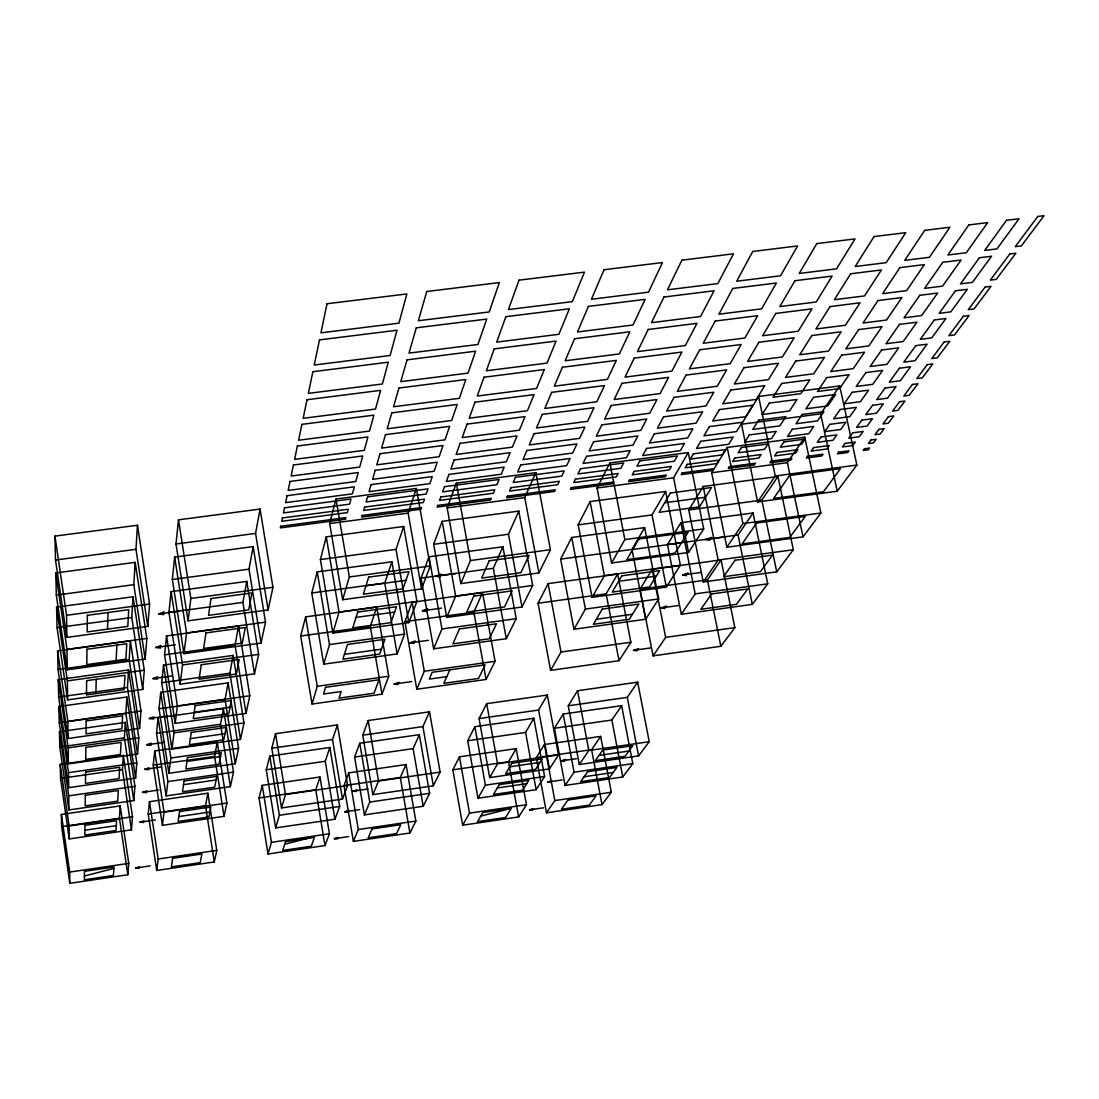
<?xml version="1.0" encoding="UTF-8"?>
<svg xmlns="http://www.w3.org/2000/svg" width="1099" height="1099" viewBox="0 0 1099 1099"><rect width="100%" height="100%" fill="white"/><g stroke="black" fill="none" stroke-linecap="round" stroke-linejoin="round"><path stroke-width="1.5" d="M95.888 693.606L96.217 679.319M107.496 629.15L108.073 612.5M116.137 660.554L116.851 645.127M127.841 874.735L119.434 818.247L120.189 805.91L61.365 814.428L61.654 826.64L69.8 883.308L127.841 874.735L128.748 863.361L120.189 805.91M131.44 829.841L122.429 769.575L123.294 755.398L60.211 764.382L60.541 778.422L69.278 838.908L131.44 829.841L132.498 816.763L123.294 755.398M133.803 800.567L124.379 737.855L125.327 722.414L59.456 731.7L59.813 746.99L68.921 809.949L133.803 800.567L134.943 786.321L125.327 722.414M135.617 778.051L125.877 713.457L126.893 697.013L58.879 706.52L59.25 722.812L68.66 787.667L135.617 778.051L136.826 762.871L126.893 697.013M137.54 754.051L127.47 687.466L128.556 669.909L58.261 679.649L58.659 697.054L68.372 763.901L137.54 754.051L138.845 737.827L128.556 669.909M139.6 728.403L129.187 659.702L130.341 640.909L57.601 650.896L58.027 669.525L68.069 738.501L139.6 728.403L141.002 711.039L130.341 640.909M142.746 689.403L131.784 617.501L133.048 596.771L56.585 607.101L57.066 627.666L67.602 699.884L142.746 689.403L144.285 670.225L133.048 596.771M145.178 659.043L133.803 584.668L135.177 562.358L55.802 572.964L56.31 595.109L67.245 669.813L145.178 659.043L146.84 638.409L135.177 562.358M147.815 626.348L135.974 549.321L137.457 525.24L54.95 536.12L55.499 560.023L66.847 637.406L147.815 626.348L149.601 604.052L137.457 525.24M148.2 814.071L149.478 801.679L207.835 793.231L216.778 850.379L214.305 861.946L156.731 870.463L148.2 814.071L205.527 805.746L207.835 793.231M153.242 765.165L154.698 750.933L217.245 742.031L226.889 803.053L224.045 816.337L162.405 825.322L153.242 765.165L214.607 756.387L217.245 742.031M156.511 733.294L158.105 717.798L223.385 708.608L233.483 772.144L230.392 786.609L166.1 795.896L156.511 733.294L220.514 724.241L223.385 708.608M159.039 708.8L160.729 692.288L228.111 682.877L238.565 748.337L235.282 763.75L168.93 773.27L159.039 708.8L225.048 699.527L228.111 682.877M161.718 682.699L163.531 665.06L233.153 655.416L243.992 722.936L240.475 739.393L171.966 749.147L161.718 682.699L229.883 673.192L233.153 655.416M164.589 654.812L166.526 635.95L238.552 626.073L249.789 695.763L246.039 713.361L175.194 723.376L164.589 654.812L235.049 645.086L238.552 626.073M168.944 612.431L171.087 591.619L246.753 581.398L258.636 654.386L254.487 673.811L180.112 684.182L168.944 612.431L242.906 602.376L246.753 581.398M172.337 579.489L174.645 557.083L253.155 546.601L265.518 622.13L261.054 643.039L183.945 653.699L172.337 579.489L249.006 569.158L253.155 546.601M175.991 544.005L178.478 519.827L260.051 509.071L272.95 587.319L268.129 609.904L188.066 620.839L175.991 544.005L255.572 533.413L260.051 509.071M156.731 870.463L158.174 859.02L149.478 801.679M162.405 825.322L164.053 812.188L154.698 750.933M166.1 795.896L167.886 781.581L158.105 717.798M168.93 773.27L170.853 758.008L160.729 692.288M171.966 749.147L174.013 732.854L163.531 665.06M175.194 723.376L177.392 705.929L166.526 635.95M180.112 684.182L182.53 664.922L171.087 591.619M183.945 653.699L186.542 632.955L174.645 557.083M188.066 620.839L190.869 598.46L178.478 519.827M259.007 797.984L262.249 785.359L320.001 777.007L329.439 833.784L324.988 845.571L268.005 854.005L259.007 797.984L315.743 789.741L320.001 777.007M266.26 769.767L269.777 756.112L329.851 747.499L339.715 806.446L334.92 819.222L275.67 827.904L266.26 769.767L325.249 761.277L329.851 747.499M271.81 748.213L275.547 733.72L337.393 724.914L347.6 785.524L342.503 799.055L281.523 807.957L271.81 748.213L332.516 739.531L337.393 724.914M300.7 636.019L305.632 616.869L376.737 607.115L388.73 676.242L381.985 694.17L312.034 704.047L300.7 636.019L370.294 626.416L376.737 607.115M311.786 592.993L317.226 571.878L391.89 561.781L404.569 634.15L397.137 653.919L323.738 664.153L311.786 592.993L384.774 583.061L391.89 561.781M320.4 559.556L326.252 536.834L403.676 526.49L416.919 601.359L408.91 622.625L332.846 633.134L320.4 559.556L396.025 549.376L403.676 526.49M329.659 523.564L335.978 499.056L416.384 488.451L430.231 565.999L421.59 588.94L342.654 599.724L329.659 523.564L408.127 513.123L416.384 488.451M268.005 854.005L271.439 842.329L262.249 785.359M275.67 827.904L279.38 815.266L269.777 756.112M281.523 807.957L285.465 794.55L275.547 733.72M312.034 704.047L317.24 686.284L305.632 616.869M323.738 664.153L329.494 644.563L317.226 571.878M332.846 633.134L339.042 612.047L326.252 536.834M342.654 599.724L349.331 576.961L335.978 499.056M344.001 785.634L348.754 772.844L406.039 764.547L415.848 821.049L409.913 833.015L353.37 841.381L344.001 785.634L400.311 777.46L406.039 764.547M354.62 757.046L359.758 743.212L419.337 734.668L429.599 793.313L423.184 806.268L364.415 814.895L354.62 757.046L413.128 748.625L419.337 734.668M362.739 735.204L368.179 720.532L429.503 711.809L440.136 772.089L433.322 785.812L372.863 794.632L362.739 735.204L422.923 726.59L429.503 711.809M404.927 621.636L412.111 602.266L482.53 592.608L495.072 661.31L486.074 679.457L416.796 689.252L404.927 621.636L473.848 612.129L482.53 592.608M421.082 578.115L429.022 556.767L502.916 546.766L516.214 618.682L506.296 638.684L433.638 648.822L421.082 578.115L493.341 568.279L502.916 546.766M433.652 544.307L442.169 521.338L518.769 511.104L532.672 585.479L521.998 607.005L446.743 617.404L433.652 544.307L508.494 534.238L518.769 511.104M447.156 507.93L456.36 483.175L535.859 472.68L550.42 549.692L538.908 572.909L460.838 583.583L447.156 507.93L524.773 497.613L535.859 472.68M353.37 841.381L358.315 829.525L348.754 772.844M364.415 814.895L369.759 802.064L359.758 743.212M372.863 794.632L378.537 781.032L368.179 720.532M416.796 689.252L424.296 671.255L412.111 602.266M433.638 648.822L441.922 628.971L429.022 556.767M446.743 617.404L455.645 596.043L442.169 521.338M460.838 583.583L470.441 560.545L456.36 483.175M449.862 669.813L443.817 683.358L478.518 678.454L485.126 664.854L432.182 672.3L429.283 679.113L446.812 676.641M452.829 769.822L459.478 756.826L516.187 748.625L526.448 804.743L518.618 816.942L462.652 825.212L452.829 769.822L508.562 761.731L516.187 748.625M467.693 740.767L474.892 726.714L533.826 718.251L544.609 776.498L536.133 789.686L477.983 798.231L467.693 740.767L525.583 732.429L533.826 718.251M479.054 718.567L486.678 703.662L547.329 695.035L558.498 754.889L549.514 768.874L489.701 777.597L479.054 718.567L538.592 710.05L547.329 695.035M538.057 603.255L548.113 583.61L617.638 574.076L630.881 642.228L619.025 660.678L550.613 670.349L538.057 603.255L606.126 593.858L617.638 574.076M560.641 559.13L571.727 537.466L644.632 527.616L658.713 598.928L645.649 619.245L573.953 629.246L560.641 559.13L631.966 549.418L644.632 527.616M578.184 524.855L590.094 501.584L665.637 491.487L680.377 565.216L666.337 587.072L592.086 597.334L578.184 524.855L652.023 514.909L665.637 491.487M597.045 487.997L609.876 462.926L688.249 452.582L703.703 528.907L688.565 552.467L611.593 562.99L597.045 487.997L673.577 477.818L688.249 452.582M462.652 825.212L469.507 813.136L459.478 756.826M477.983 798.231L485.401 785.153L474.892 726.714M489.701 777.597L497.572 763.736L486.678 703.662M550.613 670.349L560.998 652.05L548.113 583.61M573.953 629.246L585.41 609.08L571.727 537.466M592.086 597.334L604.395 575.642L590.094 501.584M611.593 562.99L624.864 539.609L609.876 462.926M536.312 757.706L544.417 744.531L600.672 736.399L611.305 792.242L602.018 804.605L546.491 812.82L536.312 757.706L591.619 749.669L600.672 736.399M554.418 728.28L563.183 714.048L621.636 705.668L632.79 763.613L622.762 776.979L565.078 785.442L554.418 728.28L611.855 720.01L621.636 705.668M568.252 705.805L577.524 690.735L637.667 682.163L649.234 741.715L638.601 755.878L579.283 764.519L568.252 705.805L627.295 697.357L637.667 682.163M640.003 589.188L652.229 569.323L721.081 559.886L734.86 627.625L720.848 646.294L653.081 655.869L640.003 589.188L707.426 579.887L721.081 559.886M667.45 544.582L680.913 522.712L753.076 512.958L767.748 583.816L752.307 604.368L681.325 614.272L667.45 544.582L738.061 534.979L753.076 512.958M688.757 509.963L703.209 486.472L777.968 476.485L793.327 549.734L776.746 571.823L703.264 581.975L688.757 509.963L761.827 500.127L777.968 476.485M711.644 472.749L727.222 447.444L804.743 437.21L820.871 513.027L803.012 536.834L726.851 547.233L711.644 472.749L787.379 462.679L804.743 437.21M741.495 424.241L758.585 396.464L839.718 385.941L856.877 465.069L837.246 491.212L757.623 501.927L741.495 424.241L820.651 413.883L839.718 385.941M511.282 808.383L505.581 817.505L477.543 821.654L482.873 812.573L511.282 808.383L480.799 816.104M546.491 812.82L554.816 800.567L544.417 744.531M565.078 785.442L574.076 772.199L563.183 714.048M579.283 764.519L588.83 750.48L577.524 690.735M653.081 655.869L665.651 637.351L652.229 569.323M681.325 614.272L695.186 593.872L680.913 522.712M703.264 581.975L718.155 560.037L703.209 486.472M726.851 547.233L742.91 523.591L727.222 447.444M757.623 501.927L775.248 475.977L758.585 396.464M163.861 614.643L158.902 613.956L164.136 611.855M160.605 648.108L155.824 647.503L160.852 645.525M157.583 679.155L152.967 678.605L157.816 676.75M440.204 577.016L435.795 576.261L441.331 574.145M426.714 611.47L422.442 610.797L427.758 608.805M153.695 719.007L149.299 718.554L153.915 716.823M414.186 643.451L410.051 642.86L415.161 640.978M151.14 745.191L146.895 744.792L151.346 743.158M709.624 540.323L705.75 539.513L711.561 537.384M148.763 769.685L144.642 769.341L148.942 767.775M686.394 575.711L682.616 574.983L688.194 572.977M398.085 684.567L394.129 684.059L398.964 682.328M146.524 792.64L142.527 792.338L146.703 790.854M664.813 608.585L661.145 607.953L666.489 606.044M143.612 822.478L139.793 822.231L143.777 820.843M637.049 650.896L633.505 650.347L638.574 648.589M356.2 791.527L352.697 791.239L356.859 789.838M139.161 868.196L135.589 868.018L139.298 866.768M348.149 812.051L344.743 811.804L348.781 810.458M564.666 761.181L561.479 760.851L565.82 759.423M337.654 838.88L334.357 838.674L338.231 837.411M550.75 782.378L547.632 782.09L551.835 780.73M532.548 810.1L529.539 809.853L533.551 808.576M84.403 876.013L113.843 868.402M284.696 844.238L307.198 838.468M69.8 883.308L69.677 872.07L128.748 863.361M158.174 859.02L216.778 850.379M271.439 842.329L329.439 833.784M358.315 829.525L415.848 821.049M469.507 813.136L526.448 804.743M554.816 800.567L611.305 792.242M135.589 868.018L150.165 865.861M334.357 838.674L348.671 836.559M529.539 809.853L543.593 807.779M509.744 766.786L539.994 762.39M84.925 830.212L116.302 825.651M139.793 822.231L155.412 819.95M178.807 816.557L209.923 812.024M352.697 791.239L368.014 789.013M561.479 760.851L576.508 758.667M599.01 755.384L628.93 751.029M279.38 815.266L339.715 806.446M369.759 802.064L429.599 793.313M485.401 785.153L544.609 776.498M574.076 772.199L632.79 763.613M497.311 787.956L526.723 783.656M344.743 811.804L359.634 809.62M547.632 782.09L562.248 779.947M584.119 776.746L613.215 772.487M68.921 809.949L68.756 795.841L134.943 786.321M167.886 781.581L233.483 772.144M183.519 784.672L216.077 779.974M142.527 792.338L158.833 789.989M61.654 826.64L119.434 818.247M69.278 838.908L69.113 825.981L132.498 816.763M164.053 812.188L226.889 803.053M285.465 794.55L347.6 785.524M378.537 781.032L440.136 772.089M497.572 763.736L558.498 754.889M588.83 750.48L649.234 741.715M146.895 744.792L164.287 742.32M190.333 738.624L224.952 733.706M68.66 787.667L68.481 772.638L136.826 762.871M170.853 758.008L238.565 748.337M60.541 778.422L122.429 769.575M186.954 761.401L220.556 756.593M144.642 769.341L161.471 766.923M68.069 738.501L67.863 721.315L141.002 711.039M177.392 705.929L249.789 695.763M317.24 686.284L388.73 676.242M424.296 671.255L495.072 661.31M560.998 652.05L630.881 642.228M665.651 637.351L734.86 627.625M59.25 722.812L125.877 713.457M149.299 718.554L167.295 716.012M194.235 712.221L230.034 707.179M394.129 684.059L411.713 681.586M633.505 650.347L650.704 647.915M59.813 746.99L124.379 737.855M68.372 763.901L68.179 747.842L138.845 737.827M174.013 732.854L243.992 722.936M67.602 699.884L67.369 680.885L144.285 670.225M182.53 664.922L258.636 654.386M329.494 644.563L404.569 634.15M441.922 628.971L516.214 618.682M585.41 609.08L658.713 598.928M695.186 593.872L767.748 583.816M152.967 678.605L171.87 675.981M410.051 642.86L428.514 640.291M661.145 607.953L679.168 605.439M344.427 654.331L381.422 649.179M596.304 619.273L632.461 614.245M58.659 697.054L127.47 687.466M67.245 669.813L66.998 649.358L146.84 638.409M186.542 632.955L265.518 622.13M339.042 612.047L416.919 601.359M455.645 596.043L532.672 585.479M604.395 575.642L680.377 565.216M718.155 560.037L793.327 549.734M356.035 617.404L394.623 612.102M618.586 581.302L656.254 576.123M155.824 647.503L175.428 644.797M422.442 610.797L441.578 608.159M682.616 574.983L701.299 572.414M58.027 669.525L129.187 659.702M66.847 637.406L66.586 615.316L149.601 604.052M190.869 598.46L272.95 587.319M349.331 576.961L430.231 565.999M470.441 560.545L550.42 549.692M624.864 539.609L703.703 528.907M742.91 523.591L820.871 513.027M57.066 627.666L131.784 617.501M158.902 613.956L179.274 611.181M365.981 585.767L405.929 580.327M435.795 576.261L455.659 573.554M632.79 549.445L681.49 542.81M705.75 539.513L725.106 536.875M775.248 475.977L856.877 465.069M664.689 502.751L705.462 497.284M56.31 595.109L133.803 584.668M55.499 560.023L135.974 549.321M820.651 413.883L837.246 491.212M787.379 462.679L803.012 536.834M761.827 500.127L776.746 571.823M738.061 534.979L752.307 604.368M707.426 579.887L720.848 646.294M673.577 477.818L688.565 552.467M652.023 514.909L666.337 587.072M631.966 549.418L645.649 619.245M627.295 697.357L638.601 755.878M606.126 593.858L619.025 660.678M611.855 720.01L622.762 776.979M591.619 749.669L602.018 804.605M524.773 497.613L538.908 572.909M508.494 534.238L521.998 607.005M538.592 710.05L549.514 768.874M525.583 732.429L536.133 789.686M493.341 568.279L506.296 638.684M508.562 761.731L518.618 816.942M473.848 612.129L486.074 679.457M408.127 513.123L421.59 588.94M396.025 549.376L408.91 622.625M422.923 726.59L433.322 785.812M384.774 583.061L397.137 653.919M413.128 748.625L423.184 806.268M400.311 777.46L409.913 833.015M370.294 626.416L381.985 694.17M332.516 739.531L342.503 799.055M325.249 761.277L334.92 819.222M315.743 789.741L324.988 845.571M255.572 533.413L268.129 609.904M249.006 569.158L261.054 643.039M242.906 602.376L254.487 673.811M235.049 645.086L246.039 713.361M229.883 673.192L240.475 739.393M225.048 699.527L235.282 763.75M220.514 724.241L230.392 786.609M214.607 756.387L224.045 816.337M205.527 805.746L214.305 861.946M54.95 536.12L66.586 615.316M55.802 572.964L66.998 649.358M56.585 607.101L67.369 680.885M57.601 650.896L67.863 721.315M58.261 679.649L68.179 747.842M58.879 706.52L68.481 772.638M59.456 731.7L68.756 795.841M60.211 764.382L69.113 825.981M61.365 814.428L69.677 872.07M84.458 871.315L84.362 879.777L113.444 875.477L113.925 866.974L84.458 871.315M84.98 825.322L84.87 835.048L116.027 830.501L116.59 820.719L84.98 825.322M85.324 795.264L85.2 805.855L117.717 801.157L118.335 790.511L85.324 795.264M85.585 772.102L85.461 783.408L119.022 778.587L119.667 767.239L85.585 772.102M85.859 747.389L85.722 759.45L120.409 754.518L121.096 742.388L85.859 747.389M86.162 720.944L86.024 733.857L121.879 728.802L122.635 715.82L86.162 720.944M86.629 680.652L86.464 694.925L124.132 689.664L124.97 675.322L86.629 680.652M86.986 649.234L86.807 664.607L125.89 659.208L126.783 643.767L86.986 649.234M87.371 615.316L87.178 631.925L127.786 626.389L128.748 609.698L87.371 615.316M172.639 858.319L171.362 866.919L200.224 862.646L201.873 854.005L172.639 858.319M179.549 811.57L178.079 821.461L208.989 816.955L210.884 807.023L179.549 811.57M184.055 781.046L182.461 791.816L214.703 787.159L216.778 776.334L184.055 781.046M187.531 757.541L185.841 769.012L219.086 764.245L221.297 752.705L187.531 757.541M191.24 732.442L189.426 744.696L223.784 739.806L226.133 727.497L191.24 732.442M195.21 705.613L193.273 718.719L228.784 713.704L231.312 700.544L195.21 705.613M201.241 664.744L199.111 679.223L236.395 674.017L239.184 659.482L201.241 664.744M205.953 632.9L203.645 648.479L242.316 643.149L245.324 627.488L205.953 632.9M211.022 598.529L208.535 615.358L248.704 609.876L251.932 592.979L211.022 598.529M280.685 526.27L280.341 527.918L345.498 519.264L345.951 517.602L280.685 526.27M282.416 517.959L281.729 521.297L347.311 512.601L348.218 509.249L282.416 517.959M284.531 507.807L283.473 512.903L349.606 504.166L351.007 499.028L284.531 507.807M287.059 495.676L285.603 502.641L352.422 493.836L354.331 486.843L287.059 495.676M290.012 481.472L288.158 490.401L355.774 481.527L358.219 472.543L290.012 481.472M293.447 464.987L291.153 476.032L359.716 467.075L362.739 455.975L293.447 464.987M297.389 446.029L294.614 459.368L364.277 450.329L367.931 436.921L297.389 446.029M301.895 424.379L298.598 440.218L369.525 431.069L373.866 415.147L301.895 424.379M307.033 399.72L303.159 418.321L375.515 409.048L380.611 390.365L307.033 399.72M312.858 371.696L308.352 393.373L382.356 383.991L388.29 362.203L312.858 371.696M319.479 339.879L314.245 365.019L390.118 355.499L397 330.236L319.479 339.879M326.994 303.75L320.949 332.832L398.923 323.147L406.877 293.941L326.994 303.75M362.203 515.445L361.722 517.107L420.999 509.222L421.576 507.559L362.203 515.445M364.607 507.079L363.645 510.444L423.321 502.531L424.489 499.138L364.607 507.079M367.561 496.844L366.077 501.982L426.261 494.028L428.047 488.863L367.561 496.844M371.077 484.632L369.058 491.651L429.846 483.642L432.278 476.595L371.077 484.632M375.212 470.317L372.616 479.315L434.132 471.237L437.251 462.198L375.212 470.317M379.993 453.722L376.792 464.85L439.16 456.703L443.021 445.521L379.993 453.722M385.488 434.654L381.628 448.076L444.985 439.847L449.642 426.357L385.488 434.654M391.78 412.853L387.178 428.789L451.675 420.477L457.211 404.459L391.78 412.853M398.937 388.029L393.538 406.754L459.341 398.333L465.839 379.526L398.937 388.029M407.056 359.84L400.778 381.641L468.05 373.111L475.62 351.199L407.056 359.84M416.287 327.832L408.993 353.122L477.955 344.468L486.733 319.067L416.287 327.832M426.769 291.496L418.334 320.743L489.192 311.951L499.344 282.58L426.769 291.496M325.51 687.301L323.477 694.019L341.185 691.518L339.028 698.153L374.072 693.208L378.976 679.786L325.51 687.301M285.493 841.669L282.731 850.447L311.292 846.23L314.438 837.411L285.493 841.669M347.531 644.454L342.888 659.18L379.691 654.056L384.952 639.261L347.531 644.454M357.711 612.061L352.724 627.914L390.873 622.652L396.533 606.73L357.711 612.061M368.701 577.126L363.316 594.229L402.907 588.83L409.02 571.659L368.701 577.126M437.718 505.416L437.114 507.079L490.649 499.963L491.335 498.287L437.718 505.416M440.768 496.982L439.545 500.375L493.424 493.231L494.825 489.824L440.768 496.982M444.477 486.692L442.609 491.871L496.94 484.686L499.083 479.48L444.477 486.692M448.914 474.411L446.373 481.458L501.254 474.232L504.166 467.144L448.914 474.411M454.121 460L450.851 469.053L506.378 461.759L510.128 452.664L454.121 460M460.151 443.295L456.112 454.491L512.409 447.142L517.038 435.905L460.151 443.295M467.075 424.104L462.198 437.608L519.387 430.19L524.979 416.631L467.075 424.104M474.988 402.179L469.204 418.211L527.41 410.71L534.045 394.61L474.988 402.179M484.013 377.218L477.213 396.038L536.573 388.442L544.362 369.539L484.013 377.218M494.248 348.864L486.321 370.789L547.014 363.096L556.08 341.075L494.248 348.864M505.856 316.691L496.679 342.119L558.869 334.302L569.392 308.778L505.856 316.691M519.044 280.163L508.439 309.561L572.332 301.634L584.476 272.126L519.044 280.163M507.381 496.157L506.653 497.833L554.542 491.473L555.338 489.783L507.381 496.157M510.994 487.681L509.538 491.088L557.729 484.7L559.35 481.28L510.994 487.681M515.417 477.323L513.192 482.53L561.781 476.101L564.254 470.88L515.417 477.323M520.692 464.973L517.656 472.062L566.741 465.605L570.093 458.475L520.692 464.973M526.874 450.48L522.987 459.588L572.648 453.063L576.961 443.927L526.874 450.48M534.045 433.679L529.237 444.944L579.585 438.364L584.902 427.071L534.045 433.679M542.288 414.392L536.491 427.964L587.608 421.329L594.037 407.702L542.288 414.392M551.698 392.343L544.816 408.457L596.839 401.753L604.477 385.57L551.698 392.343M562.4 367.245L554.322 386.175L607.39 379.375L616.347 360.39L562.4 367.245M574.571 338.753L565.161 360.788L619.396 353.919L629.823 331.788L574.571 338.753M588.363 306.415L577.47 331.967L633.038 324.988L645.127 299.354L588.363 306.415M604.038 269.722L591.427 299.258L648.506 292.169L662.477 262.551L604.038 269.722M372.066 828.907L368.179 837.823L396.505 833.633L400.778 824.676L372.066 828.907M459.437 628.93L452.912 643.849L489.343 638.766L496.473 623.792L459.437 628.93M473.765 596.125L466.745 612.17L504.496 606.964L512.161 590.864L473.765 596.125M489.206 560.778L481.65 578.088L520.802 572.744L529.072 555.366L489.206 560.778M571.274 487.668L570.45 489.357L612.775 483.739L613.654 482.035L571.274 487.668M575.409 479.15L573.747 482.571L616.347 476.925L618.146 473.49L575.409 479.15M580.478 468.737L577.937 473.971L620.88 468.298L623.641 463.036L580.478 468.737M586.523 456.319L583.047 463.448L626.416 457.733L630.18 450.576L586.523 456.319M593.597 441.757L589.146 450.906L633.038 445.136L637.846 435.96L593.597 441.757M601.812 424.873L596.304 436.179L640.786 430.368L646.748 419.021L601.812 424.873M611.236 405.476L604.601 419.131L649.77 413.265L656.955 399.569L611.236 405.476M622.007 383.317L614.135 399.528L660.101 393.593L668.632 377.342L622.007 383.317M634.26 358.109L625.015 377.122L671.887 371.119L681.902 352.051L634.26 358.109M648.176 329.48L637.42 351.625L685.323 345.553L696.972 323.34L648.176 329.48M663.975 297.018L651.487 322.666L700.558 316.512L714.075 290.782L663.975 297.018M681.888 260.161L667.464 289.82L717.867 283.569L733.473 253.828L681.888 260.161M629.507 479.933L628.601 481.637L665.431 476.732L666.406 475.029L629.507 479.933M634.123 471.375L632.268 474.823L669.346 469.905L671.324 466.443L634.123 471.375M639.769 460.907L636.939 466.168L674.319 461.223L677.341 455.948L639.769 460.907M646.5 448.433L642.64 455.604L680.391 450.617L684.512 443.433L646.5 448.433M654.4 433.803L649.44 442.993L687.631 437.979L692.906 428.761L654.4 433.803M663.549 416.837L657.422 428.198L696.12 423.142L702.646 411.754L663.549 416.837M674.058 397.357L666.653 411.067L705.97 405.971L713.842 392.219L674.058 397.357M686.051 375.102L677.286 391.381L717.276 386.216L726.618 369.91L686.051 375.102M699.72 349.784L689.416 368.879L730.189 363.659L741.152 344.523L699.72 349.784M715.215 321.045L703.223 343.273L744.888 337.997L757.651 315.701L715.215 321.045M732.799 288.446L718.911 314.204L761.58 308.846L776.375 283.02L732.799 288.446M752.746 251.465L736.701 281.22L780.524 275.78L797.599 245.956L752.746 251.465M638.89 538.991L626.842 559.679L675.02 553.099L688.084 532.314L638.89 538.991M499.262 784.659L493.492 794.481L522.629 790.208L528.784 780.331L499.262 784.659M511.791 763.283L505.691 773.696L535.653 769.327L542.192 758.873L511.791 763.283M602.266 609.121L593.378 624.273L629.329 619.259L638.821 604.038L602.266 609.121M621.814 575.807L612.253 592.1L649.482 586.962L659.688 570.601L621.814 575.807M670.404 493.011L659.084 512.313L699.472 506.873L711.561 487.503L670.404 493.011M682.177 472.941L681.188 474.644L712.605 470.468L713.663 468.765L682.177 472.941M687.232 464.341L685.199 467.803L716.823 463.599L718.952 460.138L687.232 464.341M693.4 453.832L690.296 459.107L722.18 454.89L725.436 449.601L693.4 453.832M700.75 441.303L696.519 448.502L728.719 444.257L733.157 437.045L700.75 441.303M709.377 426.604L703.951 435.836L736.536 431.564L742.223 422.304L709.377 426.604M719.364 409.584L712.674 420.986L745.685 416.672L752.719 405.243L719.364 409.584M730.835 390.021L722.771 403.786L756.291 399.432L764.767 385.639L730.835 390.021M743.954 367.684L734.366 384.018L768.476 379.622L778.532 363.247L743.954 367.684M758.86 342.27L747.622 361.434L782.392 356.983L794.192 337.778L758.86 342.27M775.798 313.421L762.692 335.731L798.217 331.225L811.969 308.86L775.798 313.421M794.989 280.712L779.823 306.552L816.2 301.991L832.135 276.083L794.989 280.712M816.763 243.607L799.248 273.459L836.586 268.829L854.995 238.909L816.763 243.607M729.365 466.677L728.294 468.38L754.367 464.918L755.48 463.201L729.365 466.677M734.791 458.036L732.607 461.511L758.86 458.036L761.126 454.546L734.791 458.036M741.427 447.485L738.088 452.788L764.547 449.299L768.009 443.982L741.427 447.485M749.326 434.916L744.792 442.141L771.512 438.611L776.224 431.371L749.326 434.916M758.612 420.161L752.774 429.434L779.809 425.876L785.854 416.603L758.612 420.161M769.355 403.072L762.156 414.529L789.535 410.957L797.022 399.473L769.355 403.072M781.691 383.455L773.009 397.261L800.814 393.648L809.839 379.814L781.691 383.455M795.786 361.035L785.483 377.424L813.768 373.77L824.47 357.354L795.786 361.035M811.818 335.538L799.729 354.757L828.564 351.076L841.12 331.802L811.818 335.538M830.02 306.594L815.939 328.986L845.406 325.249L860.022 302.816L830.02 306.594M850.653 273.775L834.347 299.711L864.515 295.919L881.439 269.942L850.653 273.775M874.048 236.56L855.214 266.507L886.192 262.675L905.741 232.672L874.048 236.56M771.127 461.127L769.987 462.844L790.772 460.083L791.939 458.365L771.127 461.127M776.883 452.458L774.575 455.948L795.497 453.173L797.874 449.683L776.883 452.458M783.93 441.88L780.386 447.197L801.487 444.408L805.127 439.078L783.93 441.88M792.324 429.256L787.502 436.509L808.795 433.707L813.768 426.439L792.324 429.256M802.174 414.46L795.992 423.761L817.532 420.931L823.893 411.617L802.174 414.46M813.59 397.33L805.938 408.814L827.767 405.957L835.638 394.459L813.59 397.33M826.682 377.63L817.464 391.491L839.622 388.606L849.115 374.732L826.682 377.63M841.655 355.156L830.707 371.586L853.25 368.687L864.501 352.216L841.655 355.156M858.662 329.576L845.832 348.864L868.814 345.924L882.016 326.609L858.662 329.576M877.977 300.563L863.045 323.01L886.508 320.029L901.881 297.541L877.977 300.563M899.875 267.648L882.579 293.653L906.606 290.631L924.41 264.598L899.875 267.648M924.712 230.35L904.724 260.367L929.397 257.303L949.948 227.246L924.712 230.35M756.593 523.014L742.1 543.936L789.769 537.425L805.265 516.406L756.593 523.014M789.535 475.469L773.614 498.438L823.453 491.734L840.474 468.655L789.535 475.469M567.881 800.045L561.452 809.249L589.284 805.141L596.056 795.882L567.881 800.045M587.608 771.732L580.67 781.691L609.574 777.446L616.91 767.445L587.608 771.732M602.705 750.067L595.356 760.632L625.084 756.291L632.845 745.699L602.705 750.067M711.561 593.955L700.86 609.286L736.454 604.326L747.732 588.94L711.561 593.955M735.052 560.256L723.554 576.741L760.398 571.659L772.528 555.119L735.052 560.256M807.531 456.291L806.336 458.008L821.873 455.948L823.096 454.217L807.531 456.291M813.59 447.609L811.158 451.098L826.791 449.024L829.278 445.521L813.59 447.609M820.994 436.99L817.271 442.32L833.028 440.232L836.834 434.902L820.994 436.99M829.814 424.338L824.745 431.605L840.666 429.503L845.832 422.222L829.814 424.338M840.158 409.501L833.66 418.815L849.761 416.7L856.396 407.372L840.158 409.501M852.137 392.302L844.114 403.828L860.421 401.698L868.622 390.159L852.137 392.302M865.902 372.561L856.217 386.463L872.785 384.307L882.662 370.404L865.902 372.561M881.618 350.031L870.12 366.503L886.975 364.332L898.694 347.834L881.618 350.031M899.49 324.384L886.014 343.726L903.186 341.528L916.937 322.172L899.49 324.384M919.767 295.301L904.079 317.803L921.621 315.578L937.639 293.048L919.767 295.301M942.763 262.318L924.602 288.378L942.557 286.125L961.089 260.037L942.763 262.318M968.837 224.924L947.86 255.009L966.282 252.729L987.685 222.602L968.837 224.924M838.633 452.156L837.397 453.887L847.727 452.513L848.991 450.782L838.633 452.156M844.939 443.447L842.411 446.95L852.81 445.576L855.379 442.073L844.939 443.447M852.645 432.814L848.771 438.158L859.253 436.77L863.182 431.426L852.645 432.814M861.836 420.12L856.561 427.415L867.138 426.014L872.482 418.719L861.836 420.12M872.606 405.256L865.833 414.598L876.535 413.183L883.39 403.841L872.606 405.256M885.066 388.029L876.714 399.569L887.566 398.154L896.028 386.601L885.066 388.029M899.394 368.234L889.311 382.164L900.328 380.735L910.535 366.805L899.394 368.234M915.755 345.649L903.79 362.162L915 360.719L927.103 344.193L915.755 345.649M934.356 319.96L920.33 339.33L931.746 337.874L945.951 318.476L934.356 319.96M955.457 290.809L939.137 313.352L950.8 311.869L967.326 289.312L955.457 290.809M979.388 257.757L960.485 283.872L972.423 282.374L991.559 256.246L979.388 257.757M1006.505 220.295L984.69 250.448L996.93 248.923L1019.034 218.756L1006.505 220.295M864.487 448.722L863.196 450.453L868.361 449.766L869.652 448.035L864.487 448.722M870.999 439.998L868.389 443.501L873.568 442.815L876.205 439.312L870.999 439.998M878.953 429.338L874.955 434.696L880.189 434.009L884.214 428.637L878.953 429.338M888.445 416.631L882.992 423.926L888.28 423.225L893.762 415.93L888.445 416.631M899.559 401.726L892.58 411.081L897.91 410.38L904.944 401.025L899.559 401.726M912.445 384.458L903.804 396.025L909.216 395.324L917.899 383.757L912.445 384.458M927.226 364.648L916.827 378.592L922.308 377.877L932.79 363.92L927.226 364.648M944.123 342.009L931.773 358.562L937.351 357.834L949.783 341.281L944.123 342.009M963.328 316.278L948.835 335.676L954.536 334.948L969.112 315.537L963.328 316.278M985.116 287.073L968.26 309.657L974.071 308.915L991.037 286.331L985.116 287.073M1009.802 253.979L990.295 280.121L996.244 279.38L1015.874 253.223L1009.802 253.979M1037.799 216.448L1015.27 246.643L1021.383 245.888L1044.05 215.692L1037.799 216.448"/></g></svg>
